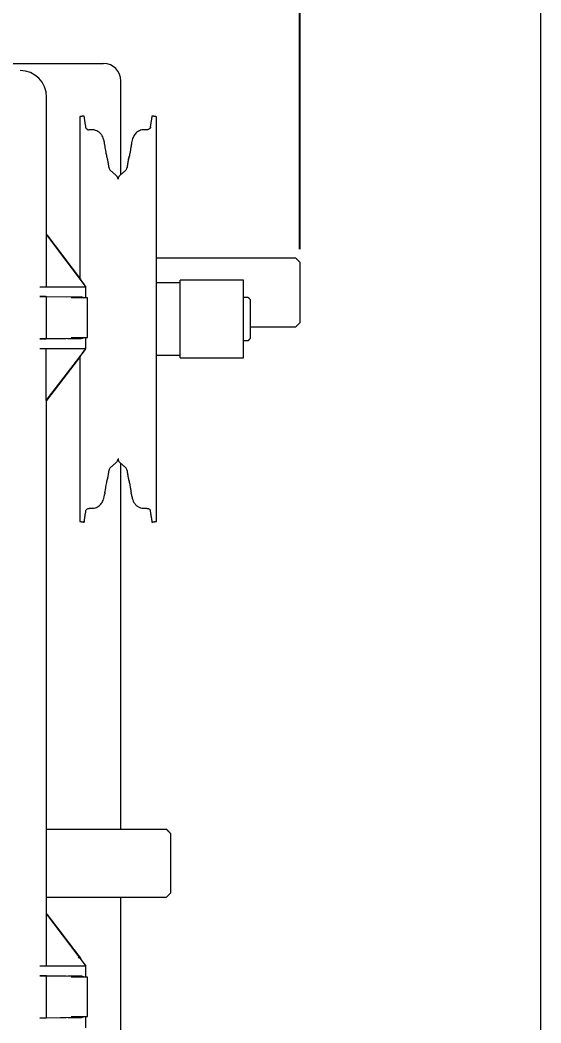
# Model space of a CAD drawing. Header units: inches. Extents: x 1.1 to 22.2, y 6.1 to 20.8.
# Drawn here: x 9.32 to 11.84, y 12.242 to 17.091 of the extents above; entities that cross this region are included whole.
import ezdxf

# ---------------------------------------------------------------- set-up
doc = ezdxf.new("R2010")
doc.units = ezdxf.units.IN
doc.header["$MEASUREMENT"] = 0
doc.header["$PDSIZE"] = -1
doc.layers.add('DIM', color=1, linetype='Continuous')
doc.styles.add('SLDTEXTSTYLE0', font='ARIAL.TTF', dxfattribs={"width": 0.7})
doc.dimstyles.new('SLDDIMSTYLE0', dxfattribs={"dimtxt": 0.15, "dimasz": 0.15, "dimexe": 0, "dimexo": 0.0625, "dimgap": 0.0375, "dimtad": 0, "dimtih": 1, "dimtoh": 1, "dimdec": 0, "dimlfac": 3, "dimrnd": 1e-09, "dimzin": 12, "dimdsep": 46, "dimtxsty": 'SLDTEXTSTYLE0', "dimsah": 1, "dimcen": 0.09, "dimadec": 0, "dimazin": 0, "dimtfac": 1, "dimtdec": 0, "dimtofl": 0, "dimtmove": 0, "dimatfit": 3, "dimfxl": 0, "dimtolj": 1, "dimtzin": 12, "dimarcsym": 0})

# ---------------------------------------------------------------- blocks, each defined once
blk = doc.blocks.new('*D10')
at = {"layer": 'DEFPOINTS', "color": 0}
for p in [(5.3403, 19.3268), (5.3403, 15.9201), (10.6737, 15.9201)]:
    blk.add_point(p, dxfattribs=at)
at = {"layer": 'DIM', "color": 0, "lineweight": -2}
for p, q in [((5.3403, 15.9826), (5.3403, 19.3268)), ((5.4903, 19.3268), (7.4205, 19.3268)), ((10.5237, 19.3268), (8.5936, 19.3268)), ((10.6737, 15.9826), (10.6737, 19.3268))]:
    blk.add_line(p, q, dxfattribs=at)
at = {"layer": 'DIM', "color": 0}
for points in [[(5.4903, 19.3518), (5.4903, 19.3018), (5.3403, 19.3268)], [(10.5237, 19.3518), (10.5237, 19.3018), (10.6737, 19.3268)]]:
    blk.add_solid(points, dxfattribs=at)
at = {"layer": 'DIM', "color": 0, "insert": (8.007, 19.5297), "char_height": 0.15, "attachment_point": 2, "style": 'SLDTEXTSTYLE0'}
blk.add_mtext('\\A1;16\\PSHAFT LENGTH', dxfattribs=at)
blk = doc.blocks.new('*D7')
at = {"color": 0, "linetype": 'ByBlock', "lineweight": -2}
for p, q in [((3.8403, 16.6277), (3.8403, 20.3268)), ((3.9903, 20.3268), (6.8579, 20.3268)), ((10.5237, 20.3268), (7.6561, 20.3268)), ((10.6737, 16.5548), (10.6737, 20.3268))]:
    blk.add_line(p, q, dxfattribs=at)
at = {"color": 0, "linetype": 'ByBlock'}
for points in [[(3.8403, 20.3268), (3.9903, 20.3018), (3.9903, 20.3518)], [(10.6737, 20.3268), (10.5237, 20.3018), (10.5237, 20.3518)]]:
    blk.add_solid(points, dxfattribs=at)
at = {"layer": 'DEFPOINTS', "color": 0, "linetype": 'ByBlock'}
for p in [(3.8403, 16.5652), (10.6737, 16.4923)]:
    blk.add_point(p, dxfattribs=at)
at = {"color": 0, "linetype": 'ByBlock', "insert": (7.257, 20.3268), "char_height": 0.15, "attachment_point": 5, "style": 'SLDTEXTSTYLE0'}
blk.add_mtext('20 1/2 TYP\\PMIN.', dxfattribs=at)

msp = doc.modelspace()

# ---------------------------------------------------------------- linework, layer by layer
at = {"color": 7, "linetype": 'Continuous', "lineweight": 15}
for p, q in [((11.84035, 7.785128), (11.84035, 18.451794)), ((9.203683, 16.880237), (9.724516, 16.880237)), ((9.80785, 16.343416), (9.80785, 16.796904)), ((9.448739, 16.051671), (9.448739, 16.718337)), ((9.608616, 16.623515), (9.608616, 15.84255)), ((9.97975, 14.671138), (9.97975, 16.623515)), ((9.447129, 16.051671), (9.447129, 15.801671)), ((9.447129, 16.051671), (9.448981, 16.051671)), ((9.636642, 15.804459), (9.448981, 16.051671)), ((9.44987, 16.051671), (9.448981, 16.051671)), ((9.44987, 16.051671), (9.600876, 15.852746)), ((10.673683, 15.920071), (10.673683, 15.836097)), ((9.600876, 15.852746), (9.611826, 15.838322)), ((10.09485, 15.457737), (10.09485, 15.832737)), ((10.400849, 15.645237), (10.400849, 15.832737)), ((10.673683, 15.836097), (10.673683, 15.832964)), ((10.673683, 15.832964), (10.673683, 15.753732)), ((9.416132, 15.801671), (9.630028, 15.801671)), ((9.630028, 15.801671), (9.638739, 15.801671)), ((9.636642, 15.804459), (9.636642, 15.801671)), ((9.638739, 15.747504), (9.638739, 15.801671)), ((9.416132, 15.754033), (9.615262, 15.752057)), ((9.448739, 15.752586), (9.447246, 15.753332)), ((9.542773, 15.751671), (9.448739, 15.752586)), ((9.448739, 15.550756), (9.448739, 15.752586)), ((9.647072, 15.747504), (9.567751, 15.747504)), ((10.434183, 15.739237), (10.434183, 15.551237)), ((10.673683, 15.753732), (10.673683, 15.627071)), ((10.400849, 15.457737), (10.400849, 15.645237)), ((9.615262, 15.551284), (9.416132, 15.549308)), ((9.447246, 15.550009), (9.448739, 15.550756)), ((9.448739, 15.550756), (9.542773, 15.551671)), ((9.567751, 15.555837), (9.647072, 15.555837)), ((9.638739, 15.501671), (9.638739, 15.555837)), ((9.630028, 15.501671), (9.416132, 15.501671)), ((9.446887, 15.251671), (9.446887, 15.501671)), ((9.446887, 15.251671), (9.636473, 15.498678)), ((9.638739, 15.501671), (9.630028, 15.501671)), ((9.636473, 15.498678), (9.636473, 15.501671)), ((9.600719, 15.450923), (9.448018, 15.251973)), ((9.600876, 15.451136), (9.600719, 15.450923)), ((9.600719, 15.450923), (9.600876, 15.450923)), ((9.600876, 15.451136), (9.611717, 15.465266)), ((9.611717, 15.464894), (9.600876, 15.450923)), ((9.600876, 15.450923), (9.600876, 15.451136)), ((9.608616, 15.460074), (9.608616, 14.66696)), ((9.611717, 15.465266), (9.611717, 15.464894)), ((9.446887, 15.251671), (9.447246, 15.251671)), ((9.447246, 15.251671), (9.448574, 15.251671)), ((9.448018, 15.251973), (9.448574, 15.251973)), ((9.448574, 15.251973), (9.448341, 15.251671)), ((9.448574, 15.251671), (9.448574, 15.251973)), ((9.448739, 12.768337), (9.448739, 15.252913)), ((9.794183, 14.971461), (9.794183, 14.968571)), ((9.80785, 14.431237), (9.80785, 14.947059)), ((9.630016, 14.667763), (9.630016, 14.663571)), ((9.97975, 14.66696), (9.97975, 14.671138)), ((9.80785, 13.178279), (9.80785, 14.431237)), ((9.448739, 13.178279), (10.028683, 13.178279)), ((10.048683, 13.157528), (10.048683, 12.870238)), ((9.80785, 10.546904), (9.80785, 12.850238)), ((9.447129, 12.768337), (9.447129, 12.518337)), ((9.447129, 12.768337), (9.448981, 12.768337)), ((9.636642, 12.521126), (9.448981, 12.768337)), ((9.44987, 12.768337), (9.448981, 12.768337)), ((9.44987, 12.768337), (9.600876, 12.569412)), ((9.600876, 12.569412), (9.611826, 12.554988)), ((9.416132, 12.518337), (9.630028, 12.518337)), ((9.630028, 12.518337), (9.638739, 12.518337)), ((9.636642, 12.521126), (9.636642, 12.518337)), ((9.638739, 12.464171), (9.638739, 12.518337)), ((9.416132, 12.4707), (9.615262, 12.468724)), ((9.448739, 12.469252), (9.447246, 12.469999)), ((9.542773, 12.468338), (9.448739, 12.469252)), ((9.448739, 12.267422), (9.448739, 12.469252)), ((9.647072, 12.464171), (9.567751, 12.464171)), ((9.615262, 12.267951), (9.416132, 12.265975)), ((9.447246, 12.266676), (9.448739, 12.267422)), ((9.448739, 12.267422), (9.542773, 12.268337)), ((9.567751, 12.272504), (9.647072, 12.272504)), ((9.638739, 12.218338), (9.638739, 12.272504))]:
    msp.add_line(p, q, dxfattribs=at)
at = {"color": 7, "linetype": 'Continuous', "lineweight": 15, "flags": 128}
msp.add_lwpolyline([(9.845297, 16.418797), (9.847694, 16.428487), (9.848473, 16.430609)], dxfattribs=at)
at = {"color": 7, "linetype": 'Continuous', "lineweight": 15}
for centre, radius, start, end in [((9.724516, 16.796904), 0.083333, 0, 90), ((9.320102, 16.718337), 0.128636, 0, 90), ((9.771614, 16.379231), 0.020833, 189, 228.326349), ((9.816751, 16.379231), 0.020833, 311.673651, 351), ((9.77335, 16.321904), 0.020833, 0, 48.326349), ((9.815016, 16.321904), 0.020833, 131.673651, 180), ((9.77335, 14.968571), 0.020833, 311.673651, 0), ((9.815016, 14.968571), 0.020833, 180, 228.326349), ((9.771614, 14.911243), 0.020833, 131.673651, 171), ((9.816751, 14.911243), 0.020833, 9, 48.326349)]:
    msp.add_arc(centre, radius, start, end, dxfattribs=at)
for centre, major_axis, ratio, start_param, end_param in [((9.598739, 15.854976), (-0.041664, 0.055986), 0.0083594, 3.58108776, 4.40412146), ((9.322265, 15.753313), (0.125, 0), 0.00872687, 0.01745329, 0.7213246), ((9.322265, 15.550028), (0.125, 0), 0.00872687, 5.56186071, 6.26573201), ((9.598739, 15.551671), (0.047333, 0), 0.00872687, 3.14263738, 5.06897607), ((9.598739, 15.448929), (0.041664, 0.055393), 0.00838454, 5.01104981, 5.8340835), ((9.598739, 12.588574), (0.039153, -0.032322), 0.44100239, 5.10907909, 5.38104143), ((9.598739, 12.571643), (-0.041664, 0.055986), 0.0083594, 3.58108776, 4.40412146), ((9.322265, 12.46998), (0.125, 0), 0.00872687, 0.01745329, 0.7213246), ((9.598739, 12.468337), (0.047333, 0), 0.00872687, 1.21420923, 3.14054793), ((9.598739, 12.268338), (0.047333, 0), 0.00872687, 3.14263738, 5.06897607), ((9.322265, 12.266695), (0.125, 0), 0.00872687, 5.56186071, 6.26573201)]:
    msp.add_ellipse(centre, major_axis=major_axis, ratio=ratio, start_param=start_param, end_param=end_param, dxfattribs=at)
for points in [[(9.630016, 16.626904), (9.608616, 16.623515)], [(9.639424, 16.567507), (9.630016, 16.626904)], [(9.958349, 16.626904), (9.948951, 16.567564)], [(9.97975, 16.623515), (9.958349, 16.626904)], [(9.66934, 16.560202), (9.655094, 16.560202)], [(9.933219, 16.560202), (9.919026, 16.560202)], [(9.730575, 16.48433), (9.72911, 16.493143)], [(9.859256, 16.493143), (9.85779, 16.48433)], [(9.751038, 16.375972), (9.745788, 16.409118)], [(9.842559, 16.408997), (9.837328, 16.375972)], [(9.787201, 16.337465), (9.757763, 16.36367)], [(9.830603, 16.36367), (9.801165, 16.337465)], [(10.653683, 15.940071), (9.97975, 15.940071)], [(10.673683, 15.920071), (10.653683, 15.940071)], [(10.09485, 15.819737), (9.97975, 15.819737)], [(10.400849, 15.832737), (10.09485, 15.832737)], [(9.647072, 15.555837), (9.647072, 15.747504)], [(10.424183, 15.749237), (10.400849, 15.749237)], [(10.434183, 15.739237), (10.424183, 15.749237)], [(10.653683, 15.607071), (10.673683, 15.627071)], [(10.434183, 15.607071), (10.653683, 15.607071)], [(10.400849, 15.541237), (10.424183, 15.541237)], [(10.424183, 15.541237), (10.434183, 15.551237)], [(9.97975, 15.470737), (10.09485, 15.470737)], [(10.09485, 15.457737), (10.400849, 15.457737)], [(9.757763, 14.926805), (9.787201, 14.953009)], [(9.801165, 14.953009), (9.830603, 14.926805)], [(9.745788, 14.881357), (9.751038, 14.914502)], [(9.837328, 14.914502), (9.842559, 14.881478)], [(9.730575, 14.806144), (9.72911, 14.797332)], [(9.859256, 14.797332), (9.85779, 14.806144)], [(9.630016, 14.663571), (9.63943, 14.723005)], [(9.655094, 14.730273), (9.66934, 14.730273)], [(9.919026, 14.730273), (9.933219, 14.730273)], [(9.948949, 14.722923), (9.958349, 14.663571)], [(9.608616, 14.66696), (9.630016, 14.663571)], [(9.958349, 14.663571), (9.97975, 14.66696)], [(10.028683, 13.178279), (10.048683, 13.157528)], [(9.448739, 12.850238), (10.028683, 12.850238)], [(10.028683, 12.850238), (10.048683, 12.870238)], [(9.647072, 12.272504), (9.647072, 12.464171)]]:
    msp.add_open_spline(points, degree=1, dxfattribs=at)
for points, knots in [([(9.635956, 16.57336), (9.63595, 16.573384), (9.635892, 16.573606), (9.636076, 16.572903), (9.637043, 16.570771), (9.639027, 16.567599), (9.642817, 16.563866), (9.648541, 16.560743), (9.652999, 16.560458), (9.65523, 16.560316)], [0, 0, 0, 0, 0.0207646, 0.19159577, 0.28963413, 0.40469281, 0.58713452, 0.79341146, 1, 1, 1, 1]), ([(9.729079, 16.493526), (9.728526, 16.496785), (9.727026, 16.505614), (9.723552, 16.518573), (9.717269, 16.532242), (9.708769, 16.543698), (9.697869, 16.552556), (9.685638, 16.557998), (9.676047, 16.560481), (9.670446, 16.55996), (9.669296, 16.559853)], [0, 0, 0, 0, 0.10210737, 0.27664796, 0.40857236, 0.55835226, 0.70684651, 0.82932064, 0.96496477, 1, 1, 1, 1]), ([(9.919075, 16.559815), (9.917939, 16.559937), (9.912504, 16.560522), (9.903315, 16.558128), (9.892609, 16.553592), (9.883857, 16.547313), (9.876696, 16.539912), (9.870841, 16.53138), (9.866156, 16.521624), (9.862437, 16.510142), (9.860452, 16.500595), (9.859497, 16.494801), (9.859286, 16.493526)], [0, 0, 0, 0, 0.034631509, 0.165698881, 0.280442315, 0.388071644, 0.490069702, 0.592166884, 0.701342718, 0.818355407, 0.960036527, 1, 1, 1, 1]), ([(9.95241, 16.57336), (9.952416, 16.573384), (9.952474, 16.573606), (9.95229, 16.572903), (9.951322, 16.570771), (9.949339, 16.567599), (9.945549, 16.563866), (9.939825, 16.560743), (9.935367, 16.560458), (9.933136, 16.560316)], [0, 0, 0, 0, 0.0207646, 0.19159577, 0.28963413, 0.40469281, 0.58713452, 0.79341146, 1, 1, 1, 1]), ([(9.741312, 16.426401), (9.741319, 16.426376), (9.741387, 16.426124), (9.74097, 16.427773), (9.740061, 16.431982), (9.738409, 16.440165), (9.736156, 16.452137), (9.733453, 16.467399), (9.731371, 16.47961), (9.730248, 16.486564), (9.730118, 16.487373)], [0, 0, 0, 0, 0.010718762, 0.105052553, 0.237763276, 0.403004051, 0.587958813, 0.779704624, 0.974378213, 1, 1, 1, 1]), ([(9.857849, 16.484941), (9.856934, 16.479444), (9.855028, 16.467986), (9.852319, 16.452748), (9.849954, 16.440154), (9.848244, 16.431642), (9.847222, 16.42707), (9.847094, 16.426569), (9.847047, 16.426385)], [0, 0, 0, 0, 0.18468913, 0.38494339, 0.58534764, 0.76199563, 0.9124701, 1, 1, 1, 1]), ([(9.745516, 16.409415), (9.744578, 16.414943), (9.743444, 16.42163), (9.740995, 16.427156), (9.740571, 16.428113)], [0, 0, 0, 0, 0.826826842, 1, 1, 1, 1]), ([(9.848829, 16.43047), (9.847236, 16.426684), (9.844468, 16.420102), (9.843431, 16.412254), (9.842991, 16.408921)], [0, 0, 0, 0, 0.57529799, 1, 1, 1, 1]), ([(9.630028, 15.746277), (9.629997, 15.746294), (9.629115, 15.746796), (9.626608, 15.748206), (9.621826, 15.750857), (9.617679, 15.751616), (9.615262, 15.752057)], [0, 0, 0, 0, 0.006386889, 0.184659259, 0.524794584, 1, 1, 1, 1]), ([(9.615262, 15.551284), (9.617825, 15.551784), (9.622873, 15.552768), (9.62763, 15.5557), (9.629997, 15.557047), (9.630028, 15.557065)], [0, 0, 0, 0, 0.50439978, 0.99361165, 1, 1, 1, 1]), ([(9.730516, 14.805495), (9.731328, 14.810395), (9.733136, 14.82131), (9.735769, 14.836199), (9.738261, 14.849561), (9.740052, 14.858508), (9.741139, 14.86339), (9.741269, 14.863898), (9.741318, 14.864089)], [0, 0, 0, 0, 0.16391318, 0.3651067, 0.56486419, 0.76218967, 0.91061032, 1, 1, 1, 1]), ([(9.739532, 14.860011), (9.741095, 14.863708), (9.743843, 14.870208), (9.744886, 14.877965), (9.745336, 14.88131)], [0, 0, 0, 0, 0.56873641, 1, 1, 1, 1]), ([(9.842736, 14.881626), (9.843719, 14.876015), (9.845082, 14.868229), (9.847991, 14.861798), (9.848803, 14.860002)], [0, 0, 0, 0, 0.7206961, 1, 1, 1, 1]), ([(9.847071, 14.864003), (9.847064, 14.864031), (9.847032, 14.864151), (9.847576, 14.861906), (9.848678, 14.8567), (9.850504, 14.847475), (9.852892, 14.834547), (9.855416, 14.820229), (9.857123, 14.809884), (9.857851, 14.805472)], [0, 0, 0, 0, 0.03213417, 0.1417941, 0.28815788, 0.463916, 0.65627726, 0.85337203, 1, 1, 1, 1]), ([(9.669291, 14.73066), (9.670427, 14.730538), (9.675862, 14.729953), (9.685051, 14.732347), (9.695757, 14.736883), (9.704509, 14.743161), (9.71167, 14.750563), (9.717525, 14.759095), (9.72221, 14.76885), (9.725929, 14.780333), (9.727914, 14.78988), (9.728869, 14.795674), (9.729079, 14.796949)], [0, 0, 0, 0, 0.0346239, 0.16569223, 0.28043697, 0.38806921, 0.49006575, 0.59216654, 0.70134062, 0.81835469, 0.96003542, 1, 1, 1, 1]), ([(9.859286, 14.796949), (9.85984, 14.79369), (9.86134, 14.784861), (9.864814, 14.771902), (9.871097, 14.758233), (9.879596, 14.746777), (9.890497, 14.737919), (9.902728, 14.732477), (9.912319, 14.729994), (9.91792, 14.730515), (9.91907, 14.730622)], [0, 0, 0, 0, 0.102106796, 0.27664655, 0.408569218, 0.558347576, 0.706841499, 0.829317869, 0.964961062, 1, 1, 1, 1]), ([(9.63943, 14.723005), (9.640692, 14.7243), (9.643464, 14.727144), (9.649086, 14.729874), (9.653241, 14.729983), (9.655139, 14.730033)], [0, 0, 0, 0, 0.31236378, 0.68604804, 1, 1, 1, 1]), ([(9.933173, 14.729952), (9.934885, 14.729975), (9.93863, 14.730024), (9.943609, 14.72773), (9.947199, 14.72514), (9.948555, 14.723422), (9.948949, 14.722923)], [0, 0, 0, 0, 0.27861708, 0.60978336, 0.88663326, 1, 1, 1, 1]), ([(9.630028, 12.462943), (9.629997, 12.462961), (9.629115, 12.463462), (9.626608, 12.464873), (9.621826, 12.467524), (9.617679, 12.468282), (9.615262, 12.468724)], [0, 0, 0, 0, 0.006385413, 0.184658001, 0.524795733, 1, 1, 1, 1]), ([(9.615262, 12.267951), (9.617825, 12.26845), (9.622873, 12.269434), (9.62763, 12.272369), (9.629997, 12.273714), (9.630028, 12.273732)], [0, 0, 0, 0, 0.504401599, 0.993613136, 1, 1, 1, 1])]:
    msp.add_open_spline(points, degree=3, knots=knots, dxfattribs=at)

# ---------------------------------------------------------------- dimensions: what is measured, and where the dimension line sits
at = {"layer": 'DIM'}
for base, p1, p2, text, picture, middle in [((10.673683, 20.326794), (3.84035, 16.565237), (10.673683, 16.492321), '<> TYP\\PMIN.', '*D7', (7.257016, 20.326794)), ((5.34035, 19.326794), (10.673683, 15.920071), (5.34035, 15.920071), '<>\\PSHAFT LENGTH', '*D10', (8.007016, 19.326794))]:
    dim = msp.add_linear_dim(base=base, p1=p1, p2=p2, text=text, dimstyle='SLDDIMSTYLE0', override={"dimdec": 4, "dimlunit": 5, "dimfrac": 2}, dxfattribs=at)
    dim.commit()
    dim.dimension.update_dxf_attribs({"geometry": picture, "text_midpoint": middle})

doc.saveas('drawing.dxf')
